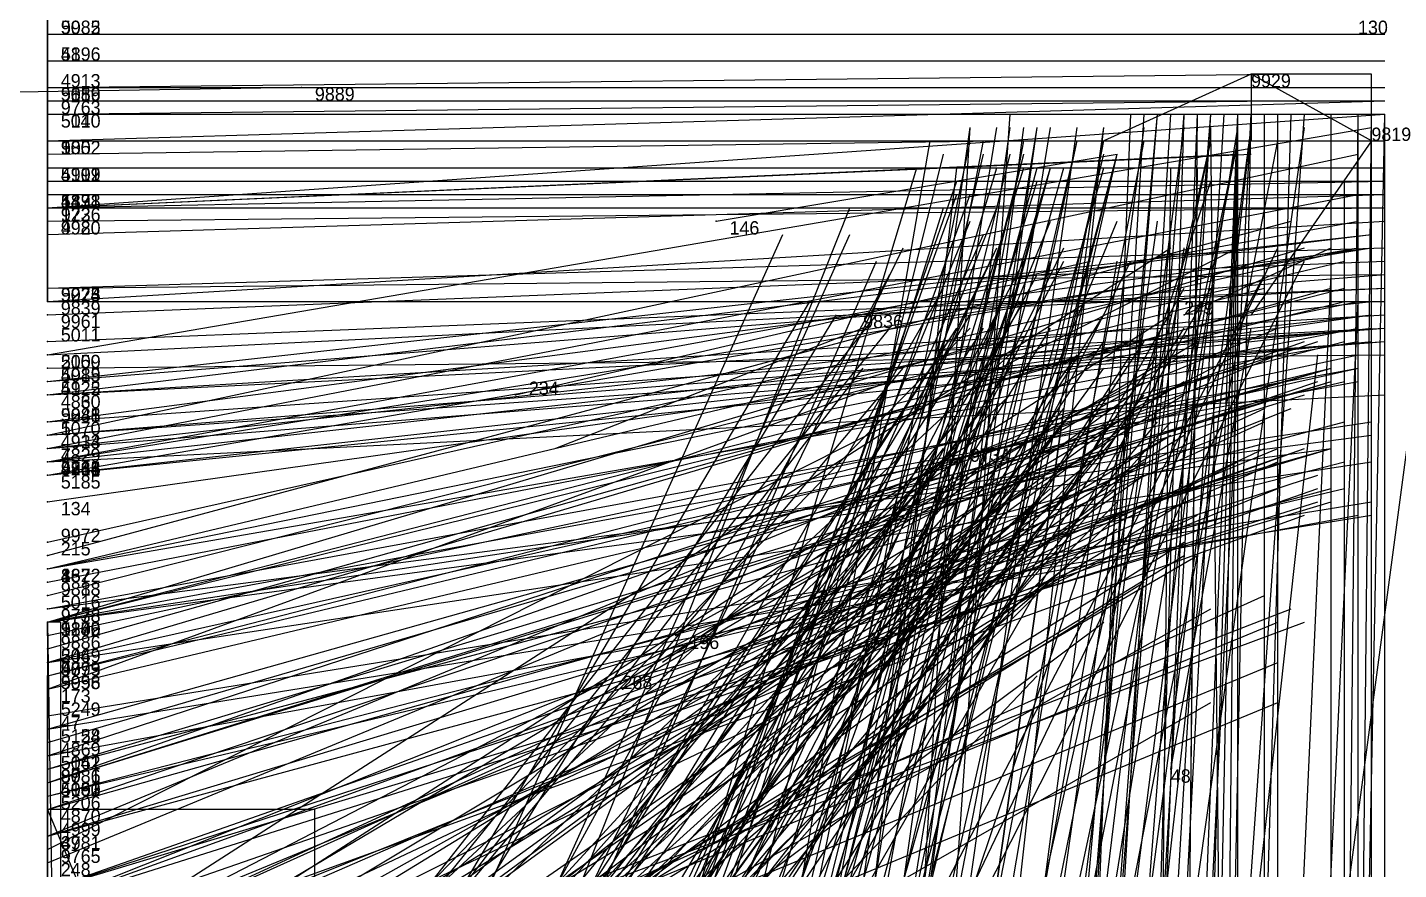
# Model space of a CAD drawing. Extents: x -0.07 to 1.1, y -0.07 to 1.1.
# Drawn here: x -0.0015 to 0.101, y 0.0435 to 0.1065 of the extents above; entities that cross this region are included whole.
import ezdxf

# ---------------------------------------------------------------- set-up
doc = ezdxf.new("R2010")
doc.units = 0
for name, color, linetype in [('Clients', 3, 'CONTINUOUS'), ('Facilities', 3, 'CONTINUOUS'), ('Facilities_lines', 3, 'CONTINUOUS'), ('Min_max_boxes', 1, 'CONTINUOUS'), ('Normals', 1, 'CONTINUOUS'), ('Source_points', 5, 'CONTINUOUS'), ('Text', 3, 'CONTINUOUS')]:
    doc.layers.add(name, color=color, linetype=linetype)

msp = doc.modelspace()

# ---------------------------------------------------------------- linework, layer by layer
at = {"layer": 'Clients', "color": 5}
for p in [(0, 0.104, 0.271), (0, 0.104, 0.7), (0.09, 0.103, 1), (0, 0.102, 0.689), (0, 0.102, 0.5), (0, 0.101, 0.664), (0, 0.1, 0.682), (0, 0.1, 0.706), (0, 0.098, 0.589), (0, 0.097, 0.017), (0, 0.096, 0.656), (0, 0.095, 0.458), (0, 0.095, 0.297), (0, 0.094, 0.62), (0, 0.093, 0.781), (0, 0.086, 0.624), (0, 0.062, 0.761), (0, 0.055, 0.633), (0, 0.046, 0.315), (0, 0.045, 0.891), (0, 0.044, 0.242)]:
    msp.add_point(p, dxfattribs=at)
at = {"layer": 'Facilities', "color": 3}
for p in [(0, 0.106, 0.697), (0, 0.102, 0.958), (0.019, 0.102, 1), (0, 0.1, 0.962), (0, 0.098, 0.904), (0.099, 0.098, 1), (0, 0.093, 0.035), (0, 0.093, 0.039), (0, 0.093, 0.112), (0, 0.093, 0.495), (0, 0.092, 0.348), (0.05, 0.092), (0, 0.091, 0.871), (0, 0.087, 0.614), (0, 0.087, 0.826), (0, 0.086, 0.839), (0, 0.085, 0.794), (0.085, 0.085), (0.061, 0.084, 1), (0, 0.083, 0.476), (0, 0.082, 0.18), (0, 0.082, 0.618), (0, 0.081, 0.743), (0, 0.08, 0.332), (0, 0.08, 0.372), (0, 0.079, 0.347), (0, 0.079, 0.427), (0, 0.079, 0.434), (0, 0.079, 0.705), (0.035, 0.079), (0, 0.077, 0.689), (0, 0.077, 0.612), (0, 0.077, 0.788), (0, 0.076, 0.127), (0, 0.076, 0.356), (0, 0.076, 0.573), (0, 0.075, 0.142), (0, 0.075, 0.444), (0, 0.075, 0.433), (0, 0.074, 0.566), (0, 0.074, 0.533), (0, 0.074, 0.839), (0, 0.074, 0.889), (0.068, 0.074, 1), (0, 0.073, 0.361), (0, 0.073, 0.69), (0, 0.073, 0.815), (0, 0.071, 0.243), (0, 0.068, 0.886), (0, 0.067, 0.049), (0, 0.066, 0.15), (0, 0.066, 0.095), (0, 0.066, 0.257), (0, 0.065, 0.784), (0, 0.064, 0.967), (0, 0.063, 0.407), (0, 0.063, 0.808), (0, 0.062, 0.066), (0, 0.062, 0.658), (0, 0.062, 0.928), (0, 0.062, 0.914), (0, 0.062, 0.945), (0, 0.061, 0.793), (0.047, 0.061), (0, 0.06, 0.125), (0, 0.059, 0.341), (0, 0.059, 0.605), (0, 0.059, 0.986), (0, 0.058, 0.701), (0, 0.058, 0.94), (0, 0.057, 0.001), (0, 0.057, 0.602), (0.043, 0.057), (0, 0.054, 0.18), (0, 0.054, 0.644), (0, 0.053, 0.664), (0, 0.052, 0.466), (0, 0.052, 0.646), (0, 0.051, 0.715), (0, 0.051, 0.918), (0.084, 0.051), (0, 0.05, 0.177), (0, 0.05, 0.584), (0, 0.05, 0.942), (0, 0.049, 0.444), (0, 0.049, 0.425), (0, 0.049, 0.658), (0, 0.048, 0.309), (0, 0.048, 0.595), (0, 0.046, 0.237), (0, 0.046, 0.288)]:
    msp.add_point(p, dxfattribs=at)
at = {"layer": 'Facilities_lines', "color": 3}
for p, q in [((0, 0.165, 0.287), (0, 0.104, 0.271)), ((0, 0.165, 0.287), (0, 0.095, 0.297)), ((0, 0.146, 0.759), (0, 0.093, 0.781)), ((0, 0.137, 0.433), (0, 0.095, 0.458)), ((0, 0.12, 0.558), (0, 0.102, 0.5)), ((0, 0.12, 0.558), (0, 0.098, 0.589)), ((0, 0.12, 0.558), (0, 0.094, 0.62)), ((0, 0.106, 0.697), (0, 0.1, 0.682)), ((0, 0.106, 0.697), (0, 0.101, 0.664)), ((0, 0.106, 0.697), (0, 0.1, 0.706)), ((0, 0.106, 0.697), (0, 0.102, 0.689)), ((0, 0.106, 0.697), (0, 0.096, 0.656)), ((0, 0.106, 0.697), (0, 0.104, 0.7)), ((0, 0.106, 0.697), (0, 0.086, 0.624)), ((0.099, 0.098, 1), (0.09, 0.103, 1)), ((0, 0.093, 0.039), (0, 0.097, 0.017)), ((0, 0.062, 0.914), (0.001, 0, 0.925)), ((0, 0.061, 0.793), (0, 0.062, 0.761)), ((0, 0.058, 0.94), (0, 0.045, 0.891)), ((0, 0.052, 0.646), (0, 0.055, 0.633)), ((0, 0.054, 0.18), (0, 0.004, 0.097)), ((0, 0.048, 0.309), (0.02, 0, 0.355)), ((0, 0.048, 0.309), (0, 0.046, 0.315)), ((0, 0.048, 0.309), (0, 0.012, 0.293)), ((0, 0.046, 0.237), (0, 0.044, 0.242)), ((0, 0.046, 0.288), (0, 0.005, 0.261))]:
    msp.add_line(p, q, dxfattribs=at)
at = {"layer": 'Min_max_boxes', "color": 1}
for p, q in [((0, 0.095, 0.24), (0, 0.336, 0.24)), ((0, 0.336, 0.24), (0, 0.095, 0.24)), ((0, 0.095, 0.373), (0, 0.336, 0.373)), ((0, 0.336, 0.373), (0, 0.095, 0.373)), ((0, 0.094, 0.5), (0, 0.292, 0.5)), ((0, 0.292, 0.5), (0, 0.094, 0.5)), ((0, 0.094, 0.62), (0, 0.292, 0.62)), ((0, 0.292, 0.62), (0, 0.094, 0.62)), ((0, 0.095, 0.373), (0, 0.279, 0.373)), ((0, 0.279, 0.373), (0, 0.095, 0.373)), ((0, 0.095, 0.489), (0, 0.279, 0.489)), ((0, 0.279, 0.489), (0, 0.095, 0.489)), ((0, 0.093, 0.726), (0, 0.24, 0.726)), ((0, 0.24, 0.726), (0, 0.093, 0.726)), ((0, 0.093, 0.839), (0, 0.24, 0.839)), ((0, 0.24, 0.839), (0, 0.093, 0.839)), ((0, 0.086, 0.624), (0, 0.106, 0.624)), ((0, 0.106, 0.624), (0, 0.106, 0.624)), ((0, 0.106, 0.624), (0, 0.086, 0.624)), ((0, 0.086, 0.706), (0, 0.106, 0.706)), ((0, 0.106, 0.706), (0, 0.106, 0.706)), ((0, 0.106, 0.706), (0, 0.086, 0.706)), ((0, 0.106, 0.624), (0, 0.106, 0.706)), ((0, 0.106, 0.624), (0, 0.106, 0.706)), ((0.099, 0.103, 1), (0.09, 0.103, 1)), ((0.09, 0.103, 1), (0.09, 0.098, 1)), ((0.099, 0.103, 1), (0.09, 0.103, 1)), ((0.09, 0.103, 1), (0.09, 0.098, 1)), ((0.09, 0.103, 1), (0.09, 0.103, 1)), ((0.099, 0.098, 1), (0.099, 0.103, 1)), ((0.099, 0.098, 1), (0.099, 0.103, 1)), ((0.099, 0.103, 1), (0.099, 0.103, 1)), ((0.09, 0.098, 1), (0.099, 0.098, 1)), ((0.09, 0.098, 1), (0.099, 0.098, 1)), ((0.09, 0.098, 1), (0.09, 0.098, 1)), ((0.099, 0.098, 1), (0.099, 0.098, 1)), ((0, 0.093, 0.017), (0, 0.097, 0.017)), ((0, 0.097, 0.017), (0, 0.097, 0.017)), ((0, 0.097, 0.017), (0, 0.093, 0.017)), ((0, 0.093, 0.039), (0, 0.097, 0.039)), ((0, 0.097, 0.039), (0, 0.097, 0.039)), ((0, 0.097, 0.039), (0, 0.093, 0.039)), ((0, 0.097, 0.017), (0, 0.097, 0.039)), ((0, 0.097, 0.017), (0, 0.097, 0.039)), ((0, 0.095, 0.373), (0, 0.095, 0.373)), ((0, 0.095, 0.489), (0, 0.095, 0.489)), ((0, 0.095, 0.373), (0, 0.095, 0.489)), ((0, 0.095, 0.373), (0, 0.095, 0.489)), ((0, 0.095, 0.24), (0, 0.095, 0.24)), ((0, 0.095, 0.373), (0, 0.095, 0.373)), ((0, 0.095, 0.24), (0, 0.095, 0.373)), ((0, 0.095, 0.24), (0, 0.095, 0.373)), ((0, 0.094, 0.5), (0, 0.094, 0.5)), ((0, 0.094, 0.62), (0, 0.094, 0.62)), ((0, 0.094, 0.5), (0, 0.094, 0.62)), ((0, 0.094, 0.5), (0, 0.094, 0.62)), ((0, 0.093, 0.017), (0, 0.093, 0.017)), ((0, 0.093, 0.039), (0, 0.093, 0.039)), ((0, 0.093, 0.017), (0, 0.093, 0.039)), ((0, 0.093, 0.017), (0, 0.093, 0.039)), ((0, 0.093, 0.726), (0, 0.093, 0.726)), ((0, 0.093, 0.839), (0, 0.093, 0.839)), ((0, 0.093, 0.726), (0, 0.093, 0.839)), ((0, 0.093, 0.726), (0, 0.093, 0.839)), ((0, 0.086, 0.624), (0, 0.086, 0.624)), ((0, 0.086, 0.706), (0, 0.086, 0.706)), ((0, 0.086, 0.624), (0, 0.086, 0.706)), ((0, 0.086, 0.624), (0, 0.086, 0.706)), ((0.001, 0.062, 0.914), (0, 0.062, 0.914)), ((0, 0.062, 0.914), (0, 0, 0.914)), ((0.001, 0.062, 0.925), (0, 0.062, 0.925)), ((0, 0.062, 0.925), (0, 0, 0.925)), ((0, 0.062, 0.914), (0, 0.062, 0.925)), ((0, 0.061, 0.761), (0, 0.062, 0.761)), ((0, 0.062, 0.761), (0, 0.062, 0.761)), ((0, 0.062, 0.761), (0, 0.061, 0.761)), ((0, 0.061, 0.793), (0, 0.062, 0.793)), ((0, 0.062, 0.793), (0, 0.062, 0.793)), ((0, 0.062, 0.793), (0, 0.061, 0.793)), ((0, 0.062, 0.761), (0, 0.062, 0.793)), ((0, 0.062, 0.761), (0, 0.062, 0.793)), ((0.001, 0, 0.914), (0.001, 0.062, 0.914)), ((0.001, 0, 0.925), (0.001, 0.062, 0.925)), ((0.001, 0.062, 0.914), (0.001, 0.062, 0.925)), ((0, 0.061, 0.761), (0, 0.061, 0.761)), ((0, 0.061, 0.793), (0, 0.061, 0.793)), ((0, 0.061, 0.761), (0, 0.061, 0.793)), ((0, 0.061, 0.761), (0, 0.061, 0.793)), ((0, 0.045, 0.891), (0, 0.058, 0.891)), ((0, 0.058, 0.891), (0, 0.058, 0.891)), ((0, 0.058, 0.891), (0, 0.045, 0.891)), ((0, 0.045, 0.94), (0, 0.058, 0.94)), ((0, 0.058, 0.94), (0, 0.058, 0.94)), ((0, 0.058, 0.94), (0, 0.045, 0.94)), ((0, 0.058, 0.891), (0, 0.058, 0.94)), ((0, 0.058, 0.891), (0, 0.058, 0.94)), ((0, 0.052, 0.633), (0, 0.055, 0.633)), ((0, 0.055, 0.633), (0, 0.055, 0.633)), ((0, 0.055, 0.633), (0, 0.052, 0.633)), ((0, 0.052, 0.646), (0, 0.055, 0.646)), ((0, 0.055, 0.646), (0, 0.055, 0.646)), ((0, 0.055, 0.646), (0, 0.052, 0.646)), ((0, 0.055, 0.633), (0, 0.055, 0.646)), ((0, 0.055, 0.633), (0, 0.055, 0.646)), ((0, 0.004, 0.097), (0, 0.054, 0.097)), ((0, 0.054, 0.097), (0, 0.054, 0.097)), ((0, 0.054, 0.097), (0, 0.004, 0.097)), ((0, 0.004, 0.18), (0, 0.054, 0.18)), ((0, 0.054, 0.18), (0, 0.054, 0.18)), ((0, 0.054, 0.18), (0, 0.004, 0.18)), ((0, 0.054, 0.097), (0, 0.054, 0.18)), ((0, 0.054, 0.097), (0, 0.054, 0.18)), ((0, 0.052, 0.633), (0, 0.052, 0.633)), ((0, 0.052, 0.646), (0, 0.052, 0.646)), ((0, 0.052, 0.633), (0, 0.052, 0.646)), ((0, 0.052, 0.633), (0, 0.052, 0.646)), ((0.02, 0.048, 0.293), (0, 0.048, 0.293)), ((0, 0.048, 0.293), (0, 0, 0.293)), ((0.02, 0.048, 0.355), (0, 0.048, 0.355)), ((0, 0.048, 0.355), (0, 0, 0.355)), ((0, 0.048, 0.293), (0, 0.048, 0.355)), ((0.02, 0, 0.293), (0.02, 0.048, 0.293)), ((0.02, 0, 0.355), (0.02, 0.048, 0.355)), ((0.02, 0.048, 0.293), (0.02, 0.048, 0.355)), ((0, 0.044, 0.237), (0, 0.046, 0.237)), ((0, 0.046, 0.237), (0, 0.046, 0.237)), ((0, 0.046, 0.237), (0, 0.044, 0.237)), ((0, 0.044, 0.242), (0, 0.046, 0.242)), ((0, 0.046, 0.242), (0, 0.046, 0.242)), ((0, 0.046, 0.242), (0, 0.044, 0.242)), ((0, 0.046, 0.237), (0, 0.046, 0.242)), ((0, 0.046, 0.237), (0, 0.046, 0.242)), ((0, 0.005, 0.261), (0, 0.046, 0.261)), ((0, 0.046, 0.261), (0, 0.046, 0.261)), ((0, 0.046, 0.261), (0, 0.005, 0.261)), ((0, 0.005, 0.288), (0, 0.046, 0.288)), ((0, 0.046, 0.288), (0, 0.046, 0.288)), ((0, 0.046, 0.288), (0, 0.005, 0.288)), ((0, 0.046, 0.261), (0, 0.046, 0.288)), ((0, 0.046, 0.261), (0, 0.046, 0.288)), ((0, 0.045, 0.891), (0, 0.045, 0.891)), ((0, 0.045, 0.94), (0, 0.045, 0.94)), ((0, 0.045, 0.891), (0, 0.045, 0.94)), ((0, 0.045, 0.891), (0, 0.045, 0.94)), ((0, 0.044, 0.237), (0, 0.044, 0.237)), ((0, 0.044, 0.242), (0, 0.044, 0.242)), ((0, 0.044, 0.237), (0, 0.044, 0.242)), ((0, 0.044, 0.237), (0, 0.044, 0.242))]:
    msp.add_line(p, q, dxfattribs=at)
at = {"layer": 'Normals', "color": 1}
for p, q in [((0, 0.106, 0.697), (0.1, 0.106, 0.697)), ((0, 0.104, 0.271), (0.1, 0.104, 0.271)), ((0, 0.104, 0.7), (0.1, 0.104, 0.7)), ((0, 0.102, 0.958), (0.092, 0.103, 0.919)), ((0.09, 0.103, 1), (0.079, 0.098, 1.099)), ((0.019, 0.102, 1), (-0.041, 0.101, 1.08)), ((0, 0.102, 0.5), (0.1, 0.102, 0.5)), ((0, 0.102, 0.689), (0.1, 0.102, 0.689)), ((0, 0.101, 0.664), (0.1, 0.101, 0.664)), ((0, 0.1, 0.962), (0.092, 0.101, 0.923)), ((0, 0.098, 0.904), (0.1, 0.101, 0.902)), ((0, 0.093, 0.112), (0.1, 0.1, 0.113)), ((0, 0.1, 0.682), (0.1, 0.1, 0.682)), ((0, 0.1, 0.706), (0.1, 0.1, 0.706)), ((0.065, 0, 0.616), (0.072, 0.1, 0.619)), ((0.074, 0, 0.659), (0.083, 0.1, 0.658)), ((0.075, 0, 0.41), (0.083, 0.1, 0.411)), ((0.076, 0, 0.604), (0.082, 0.1, 0.606)), ((0.077, 0, 0.101), (0.081, 0.1, 0.101)), ((0.077, 0, 0.583), (0.085, 0.1, 0.585)), ((0.078, 0, 0.385), (0.084, 0.1, 0.386)), ((0.079, 0, 0.81), (0.087, 0.1, 0.812)), ((0.081, 0, 0.902), (0.087, 0.1, 0.903)), ((0.082, 0, 0.158), (0.086, 0.1, 0.158)), ((0.082, 0, 0.18), (0.088, 0.1, 0.18)), ((0.082, 0, 0.544), (0.085, 0.1, 0.544)), ((0.085, 0, 0.205), (0.089, 0.1, 0.205)), ((0.085, 0, 0.266), (0.09, 0.1, 0.265)), ((0.085, 0, 0.561), (0.086, 0.1, 0.561)), ((0.086, 0, 0.607), (0.089, 0.1, 0.607)), ((0.087, 0, 0.423), (0.089, 0.1, 0.424)), ((0.087, 0, 0.838), (0.094, 0.1, 0.837)), ((0.088, 0, 0.532), (0.089, 0.1, 0.532)), ((0.088, 0, 0.578), (0.09, 0.1, 0.578)), ((0.089, 0, 0.081), (0.089, 0.1, 0.082)), ((0.089, 0, 0.645), (0.089, 0.1, 0.645)), ((0.09, 0, 0.317), (0.093, 0.1, 0.317)), ((0.09, 0, 0.868), (0.093, 0.1, 0.868)), ((0.091, 0, 0.405), (0.091, 0.1, 0.405)), ((0.091, 0, 0.446), (0.091, 0.1, 0.446)), ((0.091, 0, 0.654), (0.091, 0.1, 0.654)), ((0.092, 0, 0.635), (0.092, 0.1, 0.635)), ((0.096, 0, 0.129), (0.096, 0.1, 0.129)), ((0.096, 0, 0.234), (0.096, 0.1, 0.234)), ((0.097, 0, 0.774), (0.098, 0.1, 0.774)), ((0.098, 0, 0.198), (0.098, 0.1, 0.198)), ((0.098, 0, 0.128), (0.098, 0.1, 0.128)), ((0.098, 0, 0.305), (0.1, 0.1, 0.306)), ((0.098, 0, 0.281), (0.099, 0.1, 0.281)), ((0.099, 0, 0.424), (0.099, 0.1, 0.424)), ((0.099, 0, 0.73), (0.099, 0.1, 0.73)), ((0.099, 0, 0.557), (0.099, 0.1, 0.557)), ((0.1, 0, 0.083), (0.1, 0.1, 0.084)), ((0.1, 0, 0.717), (0.1, 0.1, 0.717)), ((0, 0.082, 0.18), (0.099, 0.099, 0.18)), ((0.055, 0, 0.09), (0.071, 0.099, 0.088)), ((0.055, 0, 0.49), (0.069, 0.099, 0.493)), ((0.058, 0, 0.387), (0.074, 0.099, 0.387)), ((0.058, 0, 0.486), (0.072, 0.099, 0.489)), ((0.059, 0, 0.256), (0.075, 0.099, 0.253)), ((0.06, 0, 0.575), (0.074, 0.099, 0.576)), ((0.06, 0, 0.85), (0.073, 0.099, 0.851)), ((0.063, 0, 0.061), (0.069, 0.099, 0.07)), ((0.063, 0, 0.38), (0.077, 0.099, 0.381)), ((0.065, 0, 0.562), (0.079, 0.099, 0.559)), ((0.068, 0, 0.477), (0.079, 0.099, 0.476)), ((0.069, 0, 0.932), (0.082, 0.099, 0.928)), ((0.072, 0, 0.861), (0.085, 0.099, 0.862)), ((0.073, 0, 0.778), (0.089, 0.099, 0.779)), ((0.077, 0, 0.262), (0.09, 0.099, 0.26)), ((0.079, 0, 0.225), (0.09, 0.099, 0.223)), ((0.08, 0, 0.756), (0.094, 0.099, 0.756)), ((0.088, 0, 0.055), (0.087, 0.099, 0.068)), ((0, 0.097, 0.017), (0.071, 0.098, 0.087)), ((0, 0.098, 0.589), (0.1, 0.098, 0.589)), ((0.049, 0, 0.081), (0.069, 0.098, 0.076)), ((0.049, 0, 0.484), (0.066, 0.098, 0.487)), ((0.051, 0, 0.114), (0.07, 0.098, 0.112)), ((0.054, 0, 0.19), (0.077, 0.098, 0.19)), ((0.055, 0, 0.564), (0.073, 0.098, 0.56)), ((0.056, 0, 0.599), (0.077, 0.098, 0.604)), ((0.06, 0, 0.433), (0.079, 0.098, 0.437)), ((0.06, 0, 0.864), (0.079, 0.098, 0.864)), ((0.063, 0, 0.662), (0.082, 0.098, 0.661)), ((0.065, 0, 0.291), (0.087, 0.098, 0.291)), ((0.067, 0, 0.698), (0.087, 0.098, 0.695)), ((0.068, 0, 0.777), (0.089, 0.098, 0.778)), ((0.07, 0, 0.754), (0.089, 0.098, 0.752)), ((0.073, 0, 0.306), (0.092, 0.098, 0.308)), ((0.099, 0.098, 1), (0.09, 0.085, 1.099)), ((0, 0.076, 0.127), (0.098, 0.097, 0.127)), ((0, 0.093, 0.035), (0.09, 0.097, 0.079)), ((0, 0.093, 0.039), (0.089, 0.097, 0.084)), ((0.043, 0, 0.425), (0.067, 0.097, 0.426)), ((0.047, 0, 0.467), (0.07, 0.097, 0.47)), ((0.048, 0, 0.182), (0.073, 0.097, 0.18)), ((0.048, 0, 0.449), (0.072, 0.097, 0.451)), ((0.048, 0, 0.623), (0.073, 0.097, 0.625)), ((0.049, 0, 0.592), (0.073, 0.097, 0.594)), ((0.05, 0.092), (0.08, 0.097, 0.095)), ((0.054, 0, 0.287), (0.08, 0.097, 0.284)), ((0.055, 0, 0.608), (0.08, 0.097, 0.609)), ((0.056, 0, 0.448), (0.079, 0.097, 0.45)), ((0.058, 0, 0.889), (0.08, 0.097, 0.887)), ((0, 0.096, 0.656), (0.1, 0.096, 0.656)), ((0.036, 0, 0.068), (0.065, 0.096, 0.069)), ((0.036, 0, 0.412), (0.065, 0.096, 0.414)), ((0.042, 0, 0.074), (0.071, 0.096, 0.075)), ((0.043, 0, 0.188), (0.073, 0.096, 0.187)), ((0.046, 0, 0.32), (0.075, 0.096, 0.321)), ((0.048, 0, 0.211), (0.075, 0.096, 0.206)), ((0.048, 0, 0.337), (0.074, 0.096, 0.343)), ((0.049, 0, 0.154), (0.075, 0.096, 0.15)), ((0.049, 0, 0.143), (0.076, 0.096, 0.139)), ((0.052, 0, 0.877), (0.079, 0.096, 0.871)), ((0.057, 0, 0.044), (0.068, 0.096, 0.069)), ((0.083, 0, 0.038), (0.084, 0.096, 0.066)), ((0.085, 0, 0.034), (0.086, 0.096, 0.062)), ((0, 0.093, 0.495), (0.1, 0.095, 0.495)), ((0, 0.095, 0.297), (0.1, 0.095, 0.297)), ((0, 0.095, 0.458), (0.1, 0.095, 0.458)), ((0.035, 0, 0.088), (0.068, 0.095, 0.088)), ((0.045, 0, 0.275), (0.074, 0.095, 0.271)), ((0.055, 0, 0.941), (0.087, 0.095, 0.939)), ((0.097, 0, 0.964), (0.097, 0.095, 0.933)), ((0, 0.075, 0.142), (0.098, 0.094, 0.138)), ((0, 0.094, 0.62), (0.1, 0.094, 0.62)), ((0, 0.091, 0.871), (0.1, 0.094, 0.871)), ((0.034, 0, 0.184), (0.068, 0.094, 0.185)), ((0.035, 0, 0.078), (0.069, 0.094, 0.078)), ((0, 0.092, 0.348), (0.1, 0.093, 0.348)), ((0, 0.093, 0.781), (0.1, 0.093, 0.781)), ((0.023, 0, 0.51), (0.06, 0.093, 0.509)), ((0.034, 0, 0.617), (0.071, 0.093, 0.622)), ((0.038, 0, 0.053), (0.067, 0.093, 0.074)), ((0, 0.067, 0.049), (0.093, 0.092, 0.076)), ((0, 0.086, 0.839), (0.1, 0.092, 0.839)), ((0, 0.074, 0.889), (0.098, 0.092, 0.892)), ((0.031, 0, 0.562), (0.069, 0.092, 0.559)), ((0.037, 0, 0.171), (0.075, 0.092, 0.169)), ((0.042, 0, 0.916), (0.08, 0.092, 0.911)), ((0.07, 0, 0.973), (0.083, 0.092, 0.937)), ((0.077, 0, 0.013), (0.084, 0.092, 0.052)), ((0, 0.08, 0.332), (0.099, 0.091, 0.334)), ((0, 0.079, 0.705), (0.099, 0.091, 0.704)), ((0.014, 0, 0.241), (0.055, 0.091, 0.235)), ((0.019, 0, 0.226), (0.06, 0.091, 0.224)), ((0.029, 0, 0.419), (0.07, 0.091, 0.42)), ((0, 0.062, 0.066), (0.094, 0.09, 0.086)), ((0, 0.077, 0.689), (0.099, 0.09, 0.687)), ((0, 0.073, 0.69), (0.098, 0.09, 0.687)), ((0, 0.045, 0.891), (0.089, 0.09, 0.893)), ((0, 0.036, 0.881), (0.084, 0.09, 0.884)), ((0, 0.074, 0.839), (0.099, 0.09, 0.84)), ((0, 0.068, 0.886), (0.098, 0.09, 0.889)), ((0, 0.087, 0.826), (0.1, 0.09, 0.826)), ((0.02, 0, 0.199), (0.064, 0.09, 0.198)), ((0.027, 0, 0.901), (0.071, 0.09, 0.9)), ((0.029, 0, 0.296), (0.071, 0.09, 0.302)), ((0.029, 0, 0.947), (0.071, 0.09, 0.942)), ((0.032, 0, 0.385), (0.076, 0.09, 0.392)), ((0.049, 0, 0.697), (0.092, 0.09, 0.693)), ((0.074, 0, 0.976), (0.085, 0.09, 0.935)), ((0.085, 0.085), (0.096, 0.09, 0.099)), ((0, 0.066, 0.095), (0.097, 0.089, 0.097)), ((0, 0.085, 0.794), (0.1, 0.089, 0.794)), ((0.023, 0, 0.055), (0.062, 0.089, 0.078)), ((0.027, 0, 0.093), (0.073, 0.089, 0.088)), ((0.03, 0, 0.111), (0.076, 0.089, 0.106)), ((0.035, 0.079), (0.078, 0.089, 0.09)), ((0.036, 0, 0.851), (0.081, 0.089, 0.863)), ((0.049, 0, 0.74), (0.094, 0.089, 0.733)), ((0.051, 0, 0.013), (0.075, 0.089, 0.052)), ((0.065, 0, 0.014), (0.08, 0.089, 0.057)), ((0, 0.08, 0.372), (0.1, 0.088, 0.371)), ((0, 0.087, 0.614), (0.1, 0.088, 0.614)), ((0.015, 0, 0.2), (0.063, 0.088, 0.203)), ((0.027, 0, 0.391), (0.074, 0.088, 0.398)), ((0.045, 0, 0.705), (0.091, 0.088, 0.699)), ((0.092, 0, 0.007), (0.096, 0.088, 0.055)), ((0, 0.06, 0.125), (0.096, 0.087, 0.127)), ((0, 0.083, 0.476), (0.1, 0.087, 0.473)), ((0, 0.082, 0.618), (0.1, 0.087, 0.618)), ((0, 0.064, 0.967), (0.091, 0.087, 0.932)), ((0, 0.062, 0.914), (0.097, 0.087, 0.912)), ((0.017, 0, 0.636), (0.067, 0.087, 0.639)), ((0.036, 0, 0.801), (0.085, 0.087, 0.808)), ((0.037, 0, 0.697), (0.087, 0.087, 0.692)), ((0, 0.066, 0.15), (0.098, 0.086, 0.149)), ((0, 0.075, 0.444), (0.099, 0.086, 0.447)), ((0, 0.086, 0.624), (0.1, 0.086, 0.624)), ((0, 0.062, 0.761), (0.097, 0.086, 0.758)), ((0.006, 0, 0.544), (0.057, 0.086, 0.536)), ((0.022, 0, 0.629), (0.073, 0.086, 0.632)), ((0.041, 0, 0.015), (0.072, 0.086, 0.057)), ((0.076, 0, 0.004), (0.087, 0.086, 0.053)), ((0.094, 0.001), (0.098, 0.086, 0.051)), ((0, 0.071, 0.243), (0.099, 0.085, 0.245)), ((0, 0.079, 0.434), (0.1, 0.085, 0.436)), ((0, 0.074, 0.566), (0.099, 0.085, 0.569)), ((0, 0.006, 0.563), (0.062, 0.085, 0.554)), ((0, 0.031, 0.861), (0.084, 0.085, 0.864)), ((0.007, 0, 0.546), (0.059, 0.085, 0.539)), ((0.017, 0, 0.496), (0.069, 0.085, 0.496)), ((0.026, 0, 0.312), (0.079, 0.085, 0.312)), ((0.033, 0, 0.98), (0.071, 0.085, 0.944)), ((0.093, 0.01), (0.103, 0.085, 0.066)), ((0, 0.046, 0.237), (0.092, 0.084, 0.238)), ((0, 0.073, 0.361), (0.099, 0.084, 0.36)), ((0, 0.079, 0.347), (0.1, 0.084, 0.348)), ((0, 0.079, 0.427), (0.1, 0.084, 0.428)), ((0, 0.006, 0.279), (0.063, 0.084, 0.273)), ((0, 0.076, 0.573), (0.1, 0.084, 0.576)), ((0, 0.077, 0.612), (0.1, 0.084, 0.612)), ((0, 0.077, 0.788), (0.1, 0.084, 0.787)), ((0, 0.065, 0.784), (0.098, 0.084, 0.786)), ((0, 0.013, 0.802), (0.069, 0.084, 0.816)), ((0.013, 0, 0.159), (0.068, 0.084, 0.16)), ((0.014, 0, 0.102), (0.068, 0.084, 0.098)), ((0.016, 0, 0.64), (0.07, 0.084, 0.643)), ((0.023, 0, 0.685), (0.075, 0.084, 0.674)), ((0.032, 0, 0.692), (0.085, 0.084, 0.683)), ((0.061, 0.084, 1), (0.038, 0.075, 1.097)), ((0.074, 0.039), (0.082, 0.084, 0.089)), ((0.084, 0.051), (0.09, 0.084, 0.094)), ((0, 0.015, 0.24), (0.073, 0.083, 0.237)), ((0, 0.052, 0.466), (0.095, 0.083, 0.461)), ((0, 0.066, 0.257), (0.098, 0.083, 0.256)), ((0, 0.075, 0.433), (0.1, 0.083, 0.436)), ((0, 0.076, 0.356), (0.1, 0.083, 0.355)), ((0, 0.058, 0.701), (0.097, 0.083, 0.698)), ((0, 0.05, 0.584), (0.094, 0.083, 0.592)), ((0, 0.073, 0.815), (0.099, 0.083, 0.817)), ((0, 0.059, 0.986), (0.081, 0.083, 0.933)), ((0, 0.032, 0.895), (0.086, 0.083, 0.899)), ((0.023, 0, 0.343), (0.079, 0.083, 0.338)), ((0.027, 0, 0.655), (0.082, 0.083, 0.654)), ((0, 0.044, 0.242), (0.092, 0.082, 0.242)), ((0, 0.081, 0.743), (0.1, 0.082, 0.742)), ((0, 0.036, 0.577), (0.089, 0.082, 0.573)), ((0, 0.061, 0.793), (0.098, 0.082, 0.798)), ((0, 0.054, 0.18), (0.096, 0.081, 0.181)), ((0, 0.002, 0.198), (0.061, 0.081, 0.198)), ((0, 0.005, 0.261), (0.064, 0.081, 0.257)), ((0, 0.059, 0.605), (0.098, 0.081, 0.608)), ((0, 0.053, 0.664), (0.096, 0.081, 0.656)), ((0, 0.063, 0.808), (0.098, 0.081, 0.811)), ((0, 0.058, 0.94), (0.096, 0.081, 0.923)), ((0.014, 0, 0.442), (0.072, 0.081, 0.451)), ((0.019, 0, 0.93), (0.077, 0.082, 0.928)), ((0.02, 0, 0.12), (0.079, 0.081, 0.12)), ((0.028, 0, 0.867), (0.083, 0.082, 0.879)), ((0.028, 0, 0.839), (0.081, 0.082, 0.857)), ((0.047, 0.061), (0.085, 0.082, 0.09)), ((0.086, 0.001), (0.095, 0.082, 0.058)), ((0, 0.05, 0.177), (0.096, 0.08, 0.181)), ((0, 0.057, 0.001), (0.063, 0.08, 0.076)), ((0, 0.057, 0.602), (0.097, 0.08, 0.604)), ((0, 0.048, 0.595), (0.095, 0.08, 0.601)), ((0, 0.029, 0.855), (0.085, 0.08, 0.863)), ((0, 0.051, 0.918), (0.096, 0.08, 0.916)), ((0, 0.062, 0.928), (0.098, 0.08, 0.923)), ((0.043, 0.057), (0.082, 0.08, 0.089)), ((0, 0.01, 0.191), (0.072, 0.079, 0.193)), ((0, 0.02, 0.394), (0.081, 0.079, 0.399)), ((0, 0.074, 0.533), (0.1, 0.079, 0.533)), ((0, 0.027, 0.853), (0.085, 0.079, 0.861)), ((0, 0.05, 0.942), (0.094, 0.079, 0.922)), ((0.02, 0, 0.916), (0.082, 0.079, 0.918)), ((0, 0.036, 0.137), (0.091, 0.078, 0.135)), ((0, 0.041, 0.414), (0.093, 0.078, 0.418)), ((0, 0.041, 0.767), (0.093, 0.078, 0.77)), ((0.008, 0, 0.91), (0.07, 0.078, 0.911)), ((0.015, 0, 0.602), (0.076, 0.078, 0.612)), ((0.065, 0, 0.991), (0.076, 0.078, 0.929)), ((0, 0.036, 0.415), (0.091, 0.077, 0.421)), ((0, 0.062, 0.658), (0.099, 0.077, 0.655)), ((0, 0.051, 0.715), (0.097, 0.077, 0.715)), ((0, 0.018, 0.881), (0.08, 0.077, 0.886)), ((0, 0.018, 0.774), (0.081, 0.077, 0.775)), ((0.005, 0, 0.085), (0.068, 0.077, 0.085)), ((0.014, 0, 0.825), (0.076, 0.077, 0.84)), ((0.02, 0, 0.355), (0.083, 0.077, 0.353)), ((0.02, 0, 0.974), (0.076, 0.077, 0.942)), ((0.037, 0.024), (0.084, 0.077, 0.071)), ((0, 0.029, 0.048), (0.084, 0.076, 0.077)), ((0, 0.025, 0.064), (0.084, 0.076, 0.084)), ((0, 0.063, 0.407), (0.099, 0.076, 0.41)), ((0, 0.024, 0.375), (0.085, 0.076, 0.374)), ((0.016, 0, 0.665), (0.08, 0.076, 0.661)), ((0.083, 0, 0.999), (0.087, 0.076, 0.935)), ((0, 0.041, 0.113), (0.094, 0.075, 0.115)), ((0, 0.001, 0.457), (0.068, 0.075, 0.465)), ((0, 0.048, 0.309), (0.096, 0.075, 0.315)), ((0, 0.046, 0.288), (0.096, 0.075, 0.292)), ((0, 0.032, 0.337), (0.091, 0.075, 0.339)), ((0, 0.042, 0.672), (0.094, 0.075, 0.662)), ((0, 0.037, 0.567), (0.092, 0.075, 0.563)), ((0, 0.062, 0.945), (0.096, 0.075, 0.921)), ((0.001, 0, 0.925), (0.068, 0.075, 0.924)), ((0.01, 0, 0.041), (0.067, 0.075, 0.075)), ((0, 0.029, 0.198), (0.089, 0.074, 0.204)), ((0, 0.059, 0.341), (0.099, 0.074, 0.343)), ((0, 0.049, 0.444), (0.097, 0.074, 0.442)), ((0, 0.034, 0.272), (0.092, 0.074, 0.267)), ((0, 0.012, 0.293), (0.078, 0.074, 0.288)), ((0, 0.049, 0.425), (0.097, 0.074, 0.426)), ((0, 0.017, 0.312), (0.082, 0.074, 0.312)), ((0.003, 0, 0.447), (0.07, 0.074, 0.447)), ((0.006, 0, 0.391), (0.074, 0.074, 0.397)), ((0.068, 0.074, 1), (0.046, 0.059, 1.096)), ((0, 0.042, 0.358), (0.095, 0.073, 0.352)), ((0, 0.016, 0.906), (0.082, 0.073, 0.913)), ((0.01, 0, 0.477), (0.077, 0.073, 0.489)), ((0, 0.005, 0.158), (0.075, 0.072, 0.161)), ((0, 0.019, 0.034), (0.073, 0.072, 0.077)), ((0, 0.035, 0.453), (0.092, 0.072, 0.441)), ((0, 0.039, 0.312), (0.095, 0.072, 0.317)), ((0, 0.046, 0.315), (0.096, 0.072, 0.318)), ((0, 0.049, 0.658), (0.097, 0.072, 0.652)), ((0, 0.012, 0.864), (0.08, 0.072, 0.866)), ((0, 0.004, 0.097), (0.074, 0.071, 0.096)), ((0, 0.041, 0.31), (0.095, 0.071, 0.316)), ((0, 0.019, 0.367), (0.085, 0.071, 0.363)), ((0, 0.042, 0.719), (0.096, 0.071, 0.715)), ((0, 0.055, 0.633), (0.099, 0.071, 0.633)), ((0.006, 0, 0.041), (0.068, 0.071, 0.076)), ((0.011, 0, 0.743), (0.08, 0.071, 0.734)), ((0.02, 0, 0.02), (0.071, 0.071, 0.07)), ((0, 0.036, 0.467), (0.094, 0.07, 0.467)), ((0, 0.052, 0.646), (0.098, 0.07, 0.644)), ((0, 0.054, 0.644), (0.099, 0.07, 0.644)), ((0, 0.003, 0.667), (0.074, 0.07, 0.665)), ((0, 0.029, 0.961), (0.086, 0.07, 0.929)), ((0.009, 0, 0.854), (0.08, 0.07, 0.861)), ((0, 0.009, 0.127), (0.08, 0.069, 0.125)), ((0, 0.001, 0.679), (0.073, 0.069, 0.677)), ((0, 0.009, 0.594), (0.08, 0.069, 0.602)), ((0, 0.015, 0.372), (0.085, 0.068, 0.374)), ((0, 0.017, 0.602), (0.086, 0.067, 0.617)), ((0, 0.015, 0.613), (0.085, 0.067, 0.621)), ((0, 0.001, 0.46), (0.076, 0.066, 0.465)), ((0, 0.014, 0.971), (0.082, 0.065, 0.943)), ((0, 0.023, 0.459), (0.091, 0.064, 0.457)), ((0, 0.027, 0.48), (0.093, 0.063, 0.484)), ((0, 0.014, 0.494), (0.087, 0.063, 0.496)), ((0, 0.027, 0.478), (0.094, 0.062, 0.48)), ((0, 0.024, 0.68), (0.092, 0.062, 0.668)), ((0, 0.003, 0.603), (0.079, 0.062, 0.616)), ((0, 0.021, 0.468), (0.092, 0.059, 0.467)), ((0.019, 0, 0.004), (0.074, 0.058, 0.065)), ((0, 0.006, 0.479), (0.087, 0.056, 0.485)), ((0, 0.018, 0.679), (0.092, 0.056, 0.666))]:
    msp.add_line(p, q, dxfattribs=at)
at = {"layer": 'Source_points', "color": 5}
for p in [(0, 0.106, 0.697), (0, 0.104, 0.271), (0, 0.104, 0.7), (0.09, 0.103, 1), (0, 0.102, 0.5), (0, 0.102, 0.689), (0, 0.102, 0.958), (0.019, 0.102, 1), (0, 0.101, 0.664), (0, 0.1, 0.682), (0, 0.1, 0.706), (0, 0.1, 0.962), (0, 0.098, 0.589), (0, 0.098, 0.904), (0.099, 0.098, 1), (0, 0.097, 0.017), (0, 0.096, 0.656), (0, 0.095, 0.297), (0, 0.095, 0.458), (0, 0.094, 0.62), (0, 0.093, 0.035), (0, 0.093, 0.039), (0, 0.093, 0.112), (0, 0.093, 0.495), (0, 0.093, 0.781), (0, 0.092, 0.348), (0.05, 0.092), (0, 0.091, 0.871), (0, 0.087, 0.614), (0, 0.087, 0.826), (0, 0.086, 0.624), (0, 0.086, 0.839), (0, 0.085, 0.794), (0.085, 0.085), (0.061, 0.084, 1), (0, 0.083, 0.476), (0, 0.082, 0.18), (0, 0.082, 0.618), (0, 0.081, 0.743), (0, 0.08, 0.332), (0, 0.08, 0.372), (0, 0.079, 0.347), (0, 0.079, 0.427), (0, 0.079, 0.434), (0, 0.079, 0.705), (0.035, 0.079), (0, 0.077, 0.689), (0, 0.077, 0.612), (0, 0.077, 0.788), (0, 0.076, 0.127), (0, 0.076, 0.356), (0, 0.076, 0.573), (0, 0.075, 0.142), (0, 0.075, 0.444), (0, 0.075, 0.433), (0, 0.074, 0.566), (0, 0.074, 0.533), (0, 0.074, 0.839), (0, 0.074, 0.889), (0.068, 0.074, 1), (0, 0.073, 0.361), (0, 0.073, 0.69), (0, 0.073, 0.815), (0, 0.071, 0.243), (0, 0.068, 0.886), (0, 0.067, 0.049), (0, 0.066, 0.15), (0, 0.066, 0.095), (0, 0.066, 0.257), (0, 0.065, 0.784), (0, 0.064, 0.967), (0, 0.063, 0.407), (0, 0.063, 0.808), (0, 0.062, 0.066), (0, 0.062, 0.658), (0, 0.062, 0.761), (0, 0.062, 0.928), (0, 0.062, 0.914), (0, 0.062, 0.945), (0, 0.061, 0.793), (0.047, 0.061), (0, 0.06, 0.125), (0, 0.059, 0.341), (0, 0.059, 0.605), (0, 0.059, 0.986), (0, 0.058, 0.701), (0, 0.058, 0.94), (0, 0.057, 0.001), (0, 0.057, 0.602), (0.043, 0.057), (0, 0.055, 0.633), (0, 0.054, 0.18), (0, 0.054, 0.644), (0, 0.053, 0.664), (0, 0.052, 0.466), (0, 0.052, 0.646), (0, 0.051, 0.715), (0, 0.051, 0.918), (0.084, 0.051), (0, 0.05, 0.177), (0, 0.05, 0.584), (0, 0.05, 0.942), (0, 0.049, 0.444), (0, 0.049, 0.425), (0, 0.049, 0.658), (0, 0.048, 0.309), (0, 0.048, 0.595), (0, 0.046, 0.237), (0, 0.046, 0.315), (0, 0.046, 0.288), (0, 0.045, 0.891), (0, 0.044, 0.242)]:
    msp.add_point(p, dxfattribs=at)

# ---------------------------------------------------------------- texts
at = {"layer": 'Text', "color": 3}
for s, p in [('5082', (0.001, 0.106, 0.697)), ('9985', (0.001, 0.106, 0.801)), ('130', (0.098, 0.106)), ('4896', (0.001, 0.104, 0.271)), ('5196', (0.001, 0.104, 0.7)), ('4913', (0.001, 0.102, 0.5)), ('9929', (0.09, 0.102, 1)), ('5086', (0.001, 0.101, 0.664)), ('5116', (0.001, 0.101, 0.689)), ('9859', (0.001, 0.101, 0.958)), ('9889', (0.02, 0.101, 1)), ('9763', (0.001, 0.1, 0.962)), ('5040', (0.001, 0.099, 0.682)), ('5110', (0.001, 0.099, 0.706)), ('9819', (0.099, 0.098, 1)), ('5052', (0.001, 0.097, 0.589)), ('9802', (0.001, 0.097, 0.904)), ('13', (0.001, 0.097, 0.017)), ('4901', (0.001, 0.095, 0.297)), ('4919', (0.001, 0.095, 0.458)), ('5192', (0.001, 0.095, 0.656)), ('4831', (0.001, 0.093, 0.495)), ('5198', (0.001, 0.093, 0.62)), ('187', (0.001, 0.093, 0.112)), ('14', (0.001, 0.093, 0.035)), ('9736', (0.001, 0.092, 0.781)), ('122', (0.001, 0.092, 0.039)), ('4920', (0.001, 0.091, 0.348)), ('9980', (0.001, 0.091, 0.871)), ('146', (0.051, 0.091)), ('5074', (0.001, 0.086, 0.614)), ('5225', (0.001, 0.086, 0.624)), ('9973', (0.001, 0.086, 0.826)), ('9839', (0.001, 0.085, 0.839)), ('249', (0.085, 0.085)), ('9961', (0.001, 0.084, 0.794)), ('9836', (0.061, 0.084, 1)), ('5011', (0.001, 0.083, 0.476)), ('4989', (0.001, 0.08, 0.332)), ('5059', (0.001, 0.081, 0.743)), ('5100', (0.001, 0.081, 0.618)), ('5015', (0.001, 0.08, 0.372)), ('210', (0.001, 0.081, 0.18)), ('4922', (0.001, 0.079, 0.434)), ('5125', (0.001, 0.079, 0.705)), ('234', (0.036, 0.079)), ('4830', (0.001, 0.078, 0.347)), ('4860', (0.001, 0.078, 0.427)), ('5088', (0.001, 0.077, 0.689)), ('5245', (0.001, 0.077, 0.612)), ('9841', (0.001, 0.077, 0.788)), ('5070', (0.001, 0.076, 0.573)), ('10', (0.001, 0.076, 0.127)), ('4914', (0.001, 0.075, 0.433)), ('4933', (0.001, 0.075, 0.356)), ('4829', (0.001, 0.074, 0.444)), ('73', (0.001, 0.074, 0.142)), ('9734', (0.069, 0.074, 1)), ('4811', (0.001, 0.073, 0.361)), ('5244', (0.001, 0.073, 0.533)), ('5114', (0.001, 0.073, 0.566)), ('9785', (0.001, 0.073, 0.815)), ('9838', (0.001, 0.073, 0.839)), ('9966', (0.001, 0.073, 0.889)), ('5185', (0.001, 0.072, 0.69)), ('134', (0.001, 0.07, 0.243)), ('9972', (0.001, 0.068, 0.886)), ('215', (0.001, 0.067, 0.049)), ('4872', (0.001, 0.065, 0.257)), ('86', (0.001, 0.065, 0.15)), ('132', (0.001, 0.065, 0.095)), ('9813', (0.001, 0.064, 0.967)), ('9888', (0.001, 0.064, 0.784)), ('5016', (0.001, 0.063, 0.407)), ('9733', (0.001, 0.062, 0.808)), ('9778', (0.001, 0.062, 0.761)), ('5102', (0.001, 0.061, 0.658)), ('9840', (0.001, 0.061, 0.928)), ('9855', (0.001, 0.061, 0.914)), ('9899', (0.001, 0.061, 0.945)), ('127', (0.001, 0.061, 0.066)), ('9886', (0.001, 0.06, 0.793)), ('196', (0.048, 0.06)), ('5069', (0.001, 0.059, 0.605)), ('244', (0.001, 0.059, 0.125)), ('4873', (0.001, 0.058, 0.341)), ('5099', (0.001, 0.058, 0.701)), ('9795', (0.001, 0.058, 0.986)), ('5056', (0.001, 0.057, 0.602)), ('9998', (0.001, 0.057, 0.94)), ('268', (0.043, 0.057)), ('173', (0.001, 0.056, 0.001)), ('5249', (0.001, 0.055, 0.633)), ('47', (0.001, 0.054, 0.18)), ('5124', (0.001, 0.053, 0.644)), ('5158', (0.001, 0.053, 0.664)), ('4869', (0.001, 0.052, 0.466)), ('5062', (0.001, 0.051, 0.646)), ('5141', (0.001, 0.051, 0.715)), ('80', (0.001, 0.05, 0.177)), ('9786', (0.001, 0.05, 0.918)), ('9981', (0.001, 0.05, 0.942)), ('48', (0.084, 0.05)), ('4950', (0.001, 0.049, 0.444)), ('5002', (0.001, 0.049, 0.425)), ('5083', (0.001, 0.049, 0.658)), ('5191', (0.001, 0.049, 0.584)), ('5206', (0.001, 0.048, 0.595)), ('4870', (0.001, 0.047, 0.309)), ('4999', (0.001, 0.046, 0.288)), ('4981', (0.001, 0.045, 0.315)), ('37', (0.001, 0.045, 0.237)), ('9765', (0.001, 0.044, 0.891)), ('248', (0.001, 0.043, 0.242))]:
    msp.add_text(s, height=0.001, dxfattribs=at).set_placement(p)

doc.saveas('drawing.dxf')
